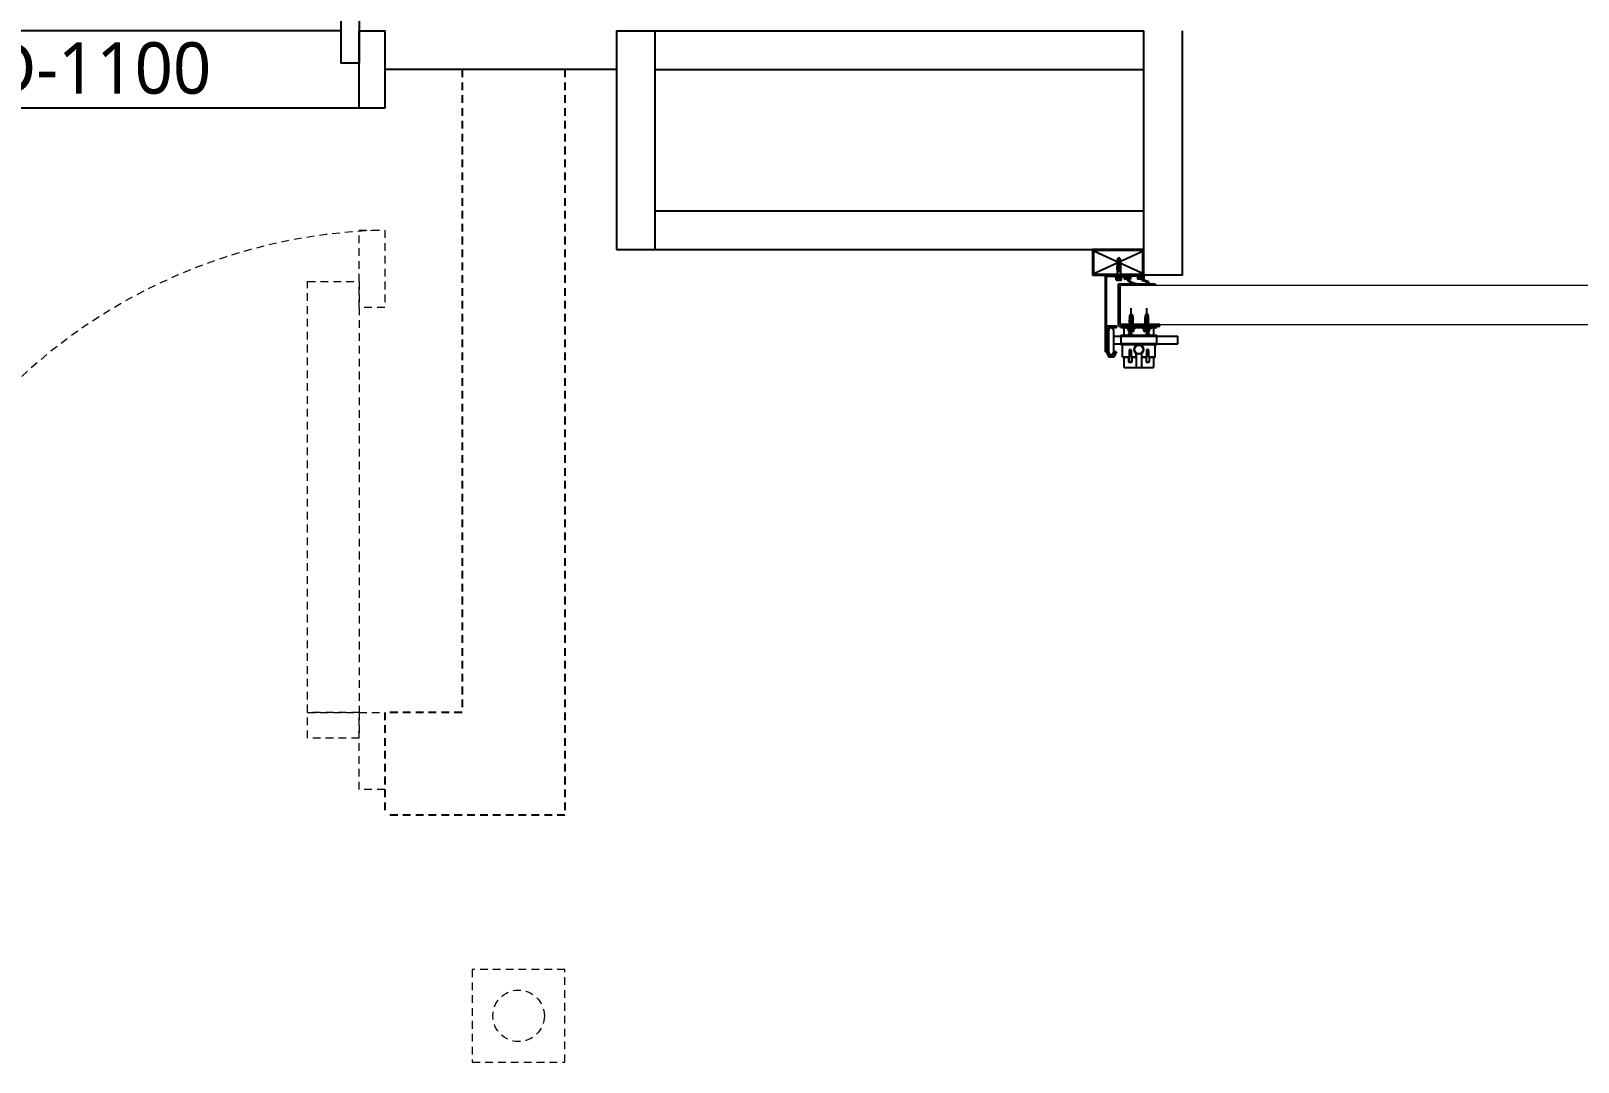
# Model space of a CAD drawing. Header units: millimetres. Extents: x -27104 to 125781, y -3376 to 46996.
# Drawn here: x 57465.7 to 57524.5, y 18490.7 to 18529.9 of the extents above; entities that cross this region are included whole.
import ezdxf

# ---------------------------------------------------------------- set-up
doc = ezdxf.new("R2010")
doc.units = ezdxf.units.MM
doc.header["$LTSCALE"] = 100
doc.header["$MEASUREMENT"] = 0
doc.linetypes.add('-HID', pattern=[2.5, 1.5, -1])
doc.linetypes.add('HID', pattern=[2.5, 1.5, -1])
doc.layers.get('0').update_dxf_attribs({"linetype": 'CONTINUOUS'})
doc.layers.get('Defpoints').update_dxf_attribs({"color": 171, "linetype": 'CONTINUOUS'})
for name, color, linetype in [('DOOR', 4, 'CONTINUOUS'), ('DOOR ELE', 253, 'CONTINUOUS'), ('DOOR(OPEN ELE)', 5, 'CONTINUOUS'), ('ELE9', 9, 'CONTINUOUS'), ('FIN(패널-T150 방열)', 9, 'CONTINUOUS'), ('FIN(패널-T75 글라스울)', 6, 'CONTINUOUS'), ('OVERHEAD DOOR - 1', 4, 'CONTINUOUS'), ('OVERHEAD DOOR - ETC', 252, 'CONTINUOUS'), ('STEEL', 5, 'CONTINUOUS'), ('단열패널-방열문(저온공사분)', 251, 'CONTINUOUS')]:
    doc.layers.add(name, color=color, linetype=linetype)
doc.styles.add('나눔바른고딕', font='NanumBarunGothic.ttf')

# ---------------------------------------------------------------- blocks, each defined once
blk = doc.blocks.new('A$Cd9954a8d')
at = {"layer": 'OVERHEAD DOOR - ETC'}
h = blk.add_hatch(color=256, dxfattribs=at)
h.dxf.hatch_style = 1
edge = h.paths.add_edge_path()
edge.add_line((7672.7, 172.9), (7670.7, 172.9))
edge.add_spline(control_points=[(7670.7, 172.9), (7671, 172.4), (7671.3, 171.8), (7671.7, 171.4)], knot_values=[0, 0, 0, 0, 1.802776, 1.802776, 1.802776, 1.802776], degree=3, periodic=0)
edge.add_line((7671.7, 171.4), (7672, 171.2))
edge.add_line((7672, 171.2), (7672.4, 170.5))
edge.add_line((7672.4, 170.5), (7673.3, 170.1))
edge.add_line((7673.3, 170.1), (7674.6, 169.7))
edge.add_spline(control_points=[(7674.6, 169.7), (7678.8, 169.2), (7683.7, 168.6), (7684.7, 162.7), (7680.4, 161.2), (7675.8, 160), (7668, 159.6), (7662.4, 160.4), (7658.9, 161)], knot_values=[0, 0, 0, 0, 10.510022, 12.30215, 15.888405, 21.408051, 27.790202, 38.523805, 38.523805, 38.523805, 38.523805], degree=3, periodic=0)
edge.add_spline(control_points=[(7658.9, 161), (7658.9, 161), (7655.7, 161.6), (7648.1, 164), (7643.1, 169.7), (7640.3, 172.9)], knot_values=[81.368069, 81.368069, 81.368069, 81.368069, 81.427954, 91.382666, 103.911951, 103.911951, 103.911951, 103.911951], degree=3, periodic=0)
edge.add_line((7640.3, 172.9), (7639.7, 172.9))
edge.add_line((7639.7, 172.9), (7639.7, 174.9))
edge.add_line((7639.7, 174.9), (7647.7, 174.9))
edge.add_line((7647.7, 174.9), (7647.7, 172.9))
edge.add_line((7647.7, 172.9), (7642.3, 172.9))
edge.add_spline(control_points=[(7642.3, 172.9), (7642.6, 172.5), (7643, 172.1), (7643.3, 171.8)], knot_values=[101.110526, 101.110526, 101.110526, 101.110526, 102.614786, 102.614786, 102.614786, 102.614786], degree=3, periodic=0)
edge.add_line((7643.3, 171.8), (7643.3, 171.4))
edge.add_line((7643.3, 171.4), (7643.6, 171.4))
edge.add_spline(control_points=[(7643.6, 171.4), (7643.7, 171.3), (7643.8, 171.2), (7645, 169.9), (7646.1, 168.8), (7647.9, 167.3), (7648.5, 166.8), (7649.7, 166), (7650.4, 165.6), (7652.6, 164.4), (7654.4, 163.7), (7657.1, 162.9), (7658, 162.7), (7659, 162.5), (7659.1, 162.5), (7659.2, 162.4)], knot_values=[81.408921, 81.408921, 81.408921, 81.408921, 81.846453, 81.846453, 86.724969, 86.724969, 89.164228, 89.164228, 91.603486, 91.603486, 97.394899, 97.394899, 100.290605, 100.290605, 100.605478, 100.605478, 100.605478, 100.605478], degree=3, periodic=0)
edge.add_spline(control_points=[(7659.2, 162.4), (7660, 162.3), (7660.7, 162.1), (7662.7, 161.8), (7663.9, 161.7), (7665.7, 161.6), (7666.3, 161.5), (7666.9, 161.5)], knot_values=[72.981686, 72.981686, 72.981686, 72.981686, 75.56252, 75.56252, 79.405214, 79.405214, 81.408921, 81.408921, 81.408921, 81.408921], degree=3, periodic=0)
edge.add_spline(control_points=[(7666.9, 161.5), (7667.7, 161.4), (7668.5, 161.4), (7669.4, 161.3), (7669.5, 161.3), (7669.6, 161.3)], knot_values=[24.457688, 24.457688, 24.457688, 24.457688, 26.980257, 26.980257, 27.239597, 27.239597, 27.239597, 27.239597], degree=3, periodic=0)
edge.add_spline(control_points=[(7669.6, 161.3), (7670.5, 161.3), (7671.4, 161.3), (7673.3, 161.4), (7674.3, 161.5), (7676.3, 161.8), (7677.2, 162), (7678.7, 162.3), (7679.2, 162.5), (7680, 162.7), (7680.2, 162.8), (7680.8, 162.9), (7681, 163), (7681.6, 163.2), (7681.8, 163.3), (7682.3, 163.5), (7682.5, 163.6), (7682.7, 163.8), (7682.8, 163.9), (7682.8, 163.9), (7682.8, 163.9), (7682.9, 164), (7682.9, 164), (7682.9, 164), (7682.9, 164.1), (7682.8, 164.4), (7682.8, 164.5), (7682.7, 164.8), (7682.7, 164.9), (7682.5, 165.2), (7682.4, 165.3), (7682.1, 165.6), (7681.8, 165.8), (7681.5, 166.7), (7680.9, 166.8), (7680.1, 167.2), (7679.4, 167.6), (7678.4, 167.7), (7677.8, 167.8), (7674, 168.3)], knot_values=[0, 0, 0, 0, 2.699013, 2.699013, 5.918469, 5.918469, 9.137924, 9.137924, 10.747652, 10.747652, 11.552515, 11.552515, 12.357379, 12.357379, 13.187027, 13.187027, 14.016674, 14.016674, 14.846322, 14.846322, 15.271824, 15.271824, 15.697327, 15.697327, 16.368626, 16.368626, 17.039926, 17.039926, 17.711225, 17.711225, 18.939482, 18.939482, 20.167739, 20.167739, 21.883718, 21.883718, 23.599698, 23.599698, 24.457688, 24.457688, 24.457688, 24.457688], degree=3, periodic=0)
edge.add_spline(control_points=[(7674, 168.3), (7673.5, 168.4), (7672.9, 168.6), (7672, 169.1), (7671.6, 169.4), (7671.2, 169.8), (7671, 169.9), (7670.7, 170.2), (7670.6, 170.4), (7670.2, 170.9), (7670, 171.2), (7669.7, 171.7), (7669.5, 171.9), (7668.7, 172.9)], knot_values=[0, 0, 0, 0, 1.654202, 1.654202, 2.776859, 2.776859, 3.338188, 3.338188, 3.899517, 3.899517, 4.888564, 4.888564, 5.545615, 5.545615, 5.545615, 5.545615], degree=3, periodic=0)
edge.add_line((7668.7, 172.9), (7664.7, 172.9))
edge.add_line((7664.7, 172.9), (7664.7, 174.9))
edge.add_line((7664.7, 174.9), (7672.7, 174.9))
edge.add_line((7672.7, 174.9), (7672.7, 172.9))
at = {"layer": 'FIN(패널-T75 글라스울)'}
for p, q in [((6650, 654.2), (7675, 654.2)), ((7675, 179.2), (7675, 654.2)), ((7750, 179.2), (7750, 654.2)), ((6725, 579.2), (7675, 579.2)), ((6725, 304.2), (7675, 304.2)), ((6650, 229.2), (7675, 229.2)), ((7750, 179.2), (7675, 179.2))]:
    blk.add_line(p, q, dxfattribs=at)
for points in [[(6650, 654.2), (6650, 229.2)], [(6725, 654.2), (6725, 229.2)]]:
    blk.add_lwpolyline(points, dxfattribs=at)
at = {"layer": 'OVERHEAD DOOR - 1', "lineweight": 0}
for p, q in [((10170.4, 159.2), (7629.6, 159.2)), ((7629.6, 83.2), (7629.6, 159.2)), ((7629.6, 83.2), (10170.4, 83.2))]:
    blk.add_line(p, q, dxfattribs=at)
at = {"layer": 'OVERHEAD DOOR - ETC'}
for p, q in [((7675, 229.2), (7575, 229.2)), ((7575, 229.2), (7575, 179.2)), ((7577, 225.2), (7577, 183.2)), ((7671, 227.2), (7579, 227.2)), ((7579, 183.2), (7671, 225.2)), ((7671, 183.2), (7579, 225.2)), ((7626.5, 213.6), (7623.4, 208.8)), ((7629.7, 208.8), (7626.5, 213.6)), ((7627.2, 208.7), (7626.5, 213.6)), ((7673, 183.2), (7673, 225.2)), ((7675, 179.2), (7675, 229.2)), ((7579, 181.2), (7671, 181.2)), ((7622.4, 205.4), (7623.4, 206.2)), ((7623.4, 205.8), (7622.4, 205.4)), ((7622.4, 205.4), (7630.7, 202)), ((7622.4, 205.4), (7630.7, 202)), ((7623.4, 205.4), (7622.4, 205.4)), ((7622.4, 205.4), (7623.4, 204.6)), ((7622.4, 203.5), (7623.4, 204.3)), ((7623.4, 203.9), (7622.4, 203.5)), ((7622.4, 203.5), (7630.7, 200.1)), ((7622.4, 203.5), (7630.7, 200.1)), ((7623.4, 203.5), (7622.4, 203.5)), ((7622.4, 203.5), (7623.4, 202.7)), ((7622.4, 201.7), (7623.4, 202.5)), ((7623.4, 202.1), (7622.4, 201.7)), ((7622.4, 201.7), (7630.7, 198.3)), ((7622.4, 201.7), (7630.7, 198.3)), ((7623.4, 201.7), (7622.4, 201.7)), ((7622.4, 201.7), (7623.4, 200.9)), ((7622.4, 199.9), (7623.4, 200.7)), ((7623.4, 200.3), (7622.4, 199.9)), ((7622.4, 199.9), (7630.7, 196.5)), ((7622.4, 199.9), (7630.7, 196.5)), ((7623.4, 199.9), (7622.4, 199.9)), ((7622.4, 199.9), (7623.4, 199.1)), ((7622.4, 198), (7623.4, 198.8)), ((7623.4, 198.4), (7622.4, 198)), ((7622.4, 198), (7630.7, 194.6)), ((7622.4, 198), (7630.7, 194.6)), ((7623.4, 198), (7622.4, 198)), ((7622.4, 198), (7623.4, 197.2)), ((7622.4, 196.2), (7623.4, 197)), ((7623.4, 196.6), (7622.4, 196.2)), ((7622.4, 196.2), (7630.7, 192.8)), ((7622.4, 196.2), (7630.7, 192.8)), ((7623.4, 196.2), (7622.4, 196.2)), ((7622.4, 196.2), (7623.4, 195.4)), ((7622.4, 194.4), (7623.4, 195.2)), ((7623.4, 194.8), (7622.4, 194.4)), ((7622.4, 194.4), (7630.7, 191)), ((7622.4, 194.4), (7630.7, 191)), ((7623.4, 194.4), (7622.4, 194.4)), ((7622.4, 194.4), (7623.4, 193.6)), ((7622.4, 192.5), (7623.4, 193.3)), ((7623.4, 192.9), (7622.4, 192.5)), ((7622.4, 192.5), (7630.7, 189.1)), ((7622.4, 192.5), (7630.7, 189.1)), ((7623.4, 192.5), (7622.4, 192.5)), ((7622.4, 192.5), (7623.4, 191.7)), ((7622.4, 190.7), (7623.4, 191.5)), ((7623.4, 191.1), (7622.4, 190.7)), ((7622.4, 190.7), (7630.7, 187.3)), ((7622.4, 190.7), (7630.7, 187.3)), ((7623.4, 190.7), (7622.4, 190.7)), ((7622.4, 190.7), (7623.4, 189.9)), ((7622.4, 188.9), (7623.4, 189.7)), ((7623.4, 189.3), (7622.4, 188.9)), ((7622.4, 188.9), (7628.3, 186.5)), ((7623.4, 188.9), (7622.4, 188.9)), ((7622.4, 188.9), (7623.4, 188.1)), ((7623.4, 208.8), (7623.4, 205.4)), ((7623.4, 206.8), (7627.6, 205)), ((7629.7, 202.8), (7623.4, 205.4)), ((7623.4, 204.6), (7623.4, 203.5)), ((7623.4, 204.6), (7629.7, 202)), ((7629.7, 200.9), (7623.4, 203.5)), ((7623.4, 202.7), (7623.4, 201.7)), ((7623.4, 202.7), (7629.7, 200.1)), ((7629.7, 199.1), (7623.4, 201.7)), ((7623.4, 200.9), (7623.4, 199.9)), ((7623.4, 200.9), (7629.7, 198.3)), ((7629.7, 197.3), (7623.4, 199.9)), ((7623.4, 199.1), (7623.4, 198)), ((7623.4, 199.1), (7629.7, 196.5)), ((7629.7, 195.4), (7623.4, 198)), ((7623.4, 197.2), (7623.4, 196.2)), ((7623.4, 197.2), (7629.7, 194.6)), ((7629.7, 193.6), (7623.4, 196.2)), ((7623.4, 195.4), (7623.4, 194.4)), ((7623.4, 195.4), (7629.7, 192.8)), ((7629.7, 191.8), (7623.4, 194.4)), ((7623.4, 193.6), (7623.4, 192.5)), ((7623.4, 193.6), (7629.7, 191)), ((7629.7, 189.9), (7623.4, 192.5)), ((7623.4, 191.7), (7623.4, 190.7)), ((7623.4, 191.7), (7629.7, 189.1)), ((7629.7, 188.1), (7623.4, 190.7)), ((7623.4, 189.9), (7623.4, 188.9)), ((7623.4, 189.9), (7629.7, 187.3)), ((7629.1, 186.5), (7623.4, 188.9)), ((7623.4, 188.1), (7623.4, 179.2)), ((7623.4, 188.1), (7627.2, 186.5)), ((7629.7, 206.2), (7627.2, 208.7)), ((7627.6, 205), (7629.7, 206.2)), ((7627.6, 205), (7630.7, 203.8)), ((7627.6, 205), (7630.7, 203.8)), ((7628.6, 205), (7627.6, 205)), ((7627.6, 205), (7628.6, 204.2)), ((7629.7, 204.6), (7628.6, 205)), ((7628.6, 204.2), (7629.7, 203.8)), ((7629.7, 208.8), (7629.7, 204.6)), ((7630.7, 203.8), (7629.7, 204.6)), ((7629.7, 203.8), (7629.7, 202.8)), ((7629.7, 203.8), (7630.7, 203.8)), ((7629.7, 203.4), (7630.7, 203.8)), ((7630.7, 203.8), (7629.7, 203)), ((7630.7, 202), (7629.7, 202.8)), ((7629.7, 202), (7629.7, 200.9)), ((7629.7, 201.6), (7630.7, 202)), ((7630.7, 202), (7629.7, 201.2)), ((7629.7, 202), (7630.7, 202)), ((7630.7, 200.1), (7629.7, 200.9)), ((7629.7, 200.1), (7629.7, 199.1)), ((7629.7, 199.7), (7630.7, 200.1)), ((7630.7, 200.1), (7629.7, 199.3)), ((7629.7, 200.1), (7630.7, 200.1)), ((7630.7, 198.3), (7629.7, 199.1)), ((7629.7, 198.3), (7629.7, 197.3)), ((7629.7, 198.3), (7630.7, 198.3)), ((7629.7, 197.9), (7630.7, 198.3)), ((7630.7, 198.3), (7629.7, 197.5)), ((7630.7, 196.5), (7629.7, 197.3)), ((7629.7, 196.5), (7629.7, 195.4)), ((7629.7, 196.1), (7630.7, 196.5)), ((7630.7, 196.5), (7629.7, 195.7)), ((7629.7, 196.5), (7630.7, 196.5)), ((7630.7, 194.6), (7629.7, 195.4)), ((7629.7, 194.6), (7629.7, 193.6)), ((7629.7, 194.2), (7630.7, 194.6)), ((7630.7, 194.6), (7629.7, 193.8)), ((7629.7, 194.6), (7630.7, 194.6)), ((7630.7, 192.8), (7629.7, 193.6)), ((7629.7, 192.8), (7629.7, 191.8)), ((7629.7, 192.4), (7630.7, 192.8)), ((7630.7, 192.8), (7629.7, 192)), ((7629.7, 192.8), (7630.7, 192.8)), ((7630.7, 191), (7629.7, 191.8)), ((7629.7, 191), (7629.7, 189.9)), ((7629.7, 190.6), (7630.7, 191)), ((7630.7, 191), (7629.7, 190.2)), ((7629.7, 191), (7630.7, 191)), ((7630.7, 189.1), (7629.7, 189.9)), ((7629.7, 189.1), (7629.7, 188.1)), ((7629.7, 188.7), (7630.7, 189.1)), ((7630.7, 189.1), (7629.7, 188.3)), ((7629.7, 189.1), (7630.7, 189.1)), ((7630.7, 187.3), (7629.7, 188.1)), ((7629.7, 187.3), (7629.7, 179.2)), ((7629.7, 186.9), (7630.7, 187.3)), ((7630.7, 187.3), (7629.7, 186.5)), ((7629.7, 187.3), (7630.7, 187.3)), ((7575, 179.2), (7675, 179.2)), ((7648, 179.2), (7600, 179.2)), ((7600, 179.2), (7600, 30)), ((7601.6, 177.6), (7601.6, 30)), ((7601.6, 177.6), (7638.5, 177.6)), ((7617.5, 176.8), (7617.5, 177.6)), ((7617.5, 177.6), (7635.5, 177.6)), ((7635.5, 176.8), (7617.5, 176.8)), ((7622.2, 173.8), (7617.5, 176.8)), ((7617.5, 176.8), (7635.5, 176.8)), ((7621.3, 173.8), (7631.8, 173.8)), ((7621.3, 170.1), (7621.3, 173.8)), ((7630.8, 173.8), (7622.2, 173.8)), ((7622.4, 169.6), (7630.6, 169.6)), ((7623.8, 170.1), (7623.8, 173.8)), ((7625.4, 80), (7625.4, 162.4)), ((7625.4, 162.4), (7696.8, 162.4)), ((7628.6, 83.2), (7628.6, 159.2)), ((7629.2, 170.1), (7629.2, 173.8)), ((7635.5, 176.8), (7630.8, 173.8)), ((7631.8, 170.1), (7631.8, 173.8)), ((7635.5, 177.6), (7635.5, 176.8)), ((7637, 179.2), (7637, 172.4)), ((7637, 179.2), (7637.4, 179.2)), ((7640.3, 171.4), (7638, 171.4)), ((7638.3, 177.9), (7638.3, 172.9)), ((7638.3, 177.9), (7647.9, 177.9)), ((7640.3, 172.9), (7638.3, 172.9)), ((7638.5, 177.6), (7638.5, 179.2)), ((7673.4, 179.2), (7638.6, 179.2)), ((7639.7, 174.9), (7647.7, 174.9)), ((7639.7, 174.9), (7639.7, 172.9)), ((7639.7, 172.9), (7639.7, 174.9)), ((7639.7, 174.9), (7647.7, 174.9)), ((7639.7, 172.9), (7639.7, 174.9)), ((7639.7, 174.9), (7647.7, 174.9)), ((7640.3, 172.9), (7639.7, 172.9)), ((7640.3, 172.9), (7639.7, 172.9)), ((7640.3, 172.9), (7639.7, 172.9)), ((7640.3, 172.9), (7640.3, 171.4)), ((7647.7, 172.9), (7642.3, 172.9)), ((7647.7, 172.9), (7642.3, 172.9)), ((7647.7, 172.9), (7642.3, 172.9)), ((7643.3, 172.9), (7647.9, 172.9)), ((7643.3, 172.9), (7643.3, 171.4)), ((7643.3, 171.8), (7643.3, 171.4)), ((7643.3, 171.8), (7643.3, 171.4)), ((7643.3, 171.4), (7649.2, 171.4)), ((7643.3, 171.4), (7643.6, 171.4)), ((7643.3, 171.4), (7643.6, 171.4)), ((7647.7, 174.9), (7647.7, 172.9)), ((7647.7, 174.9), (7647.7, 172.9)), ((7647.7, 174.9), (7647.7, 172.9)), ((7647.9, 177.9), (7647.9, 172.9)), ((7649.2, 176.9), (7649.2, 171.4)), ((7650.2, 177.9), (7655.5, 177.9)), ((7655.5, 177.9), (7656, 178.2)), ((7656, 178.2), (7656.5, 177.9)), ((7656.5, 177.9), (7661.8, 177.9)), ((7662.8, 176.9), (7662.8, 171.4)), ((7668.7, 171.4), (7662.8, 171.4)), ((7664.1, 177.9), (7664.1, 172.9)), ((7673.7, 177.9), (7664.1, 177.9)), ((7668.7, 172.9), (7664.1, 172.9)), ((7672.7, 174.9), (7664.7, 174.9)), ((7664.7, 174.9), (7664.7, 172.9)), ((7664.7, 174.9), (7672.7, 174.9)), ((7664.7, 172.9), (7664.7, 174.9)), ((7664.7, 174.9), (7672.7, 174.9)), ((7664.7, 172.9), (7664.7, 174.9)), ((7664.7, 172.9), (7668.7, 172.9)), ((7668.7, 172.9), (7664.7, 172.9)), ((7668.7, 172.9), (7664.7, 172.9)), ((7668.7, 172.9), (7668.7, 171.4)), ((7670.7, 172.9), (7672.7, 172.9)), ((7672.7, 172.9), (7670.7, 172.9)), ((7672.7, 172.9), (7670.7, 172.9)), ((7671.7, 172.9), (7673.7, 172.9)), ((7671.7, 172.9), (7671.7, 171.4)), ((7671.7, 171.4), (7674, 171.4)), ((7672, 171.2), (7671.7, 171.4)), ((7672.4, 170.5), (7672, 171.2)), ((7673.3, 170.1), (7672.4, 170.5)), ((7672.7, 174.9), (7672.7, 172.9)), ((7672.7, 174.9), (7672.7, 172.9)), ((7672.7, 174.9), (7672.7, 172.9)), ((7674.6, 169.7), (7673.3, 170.1)), ((7673.7, 177.9), (7673.7, 172.9)), ((7675, 179.2), (7674.6, 179.2)), ((7675, 179.2), (7675, 172.4)), ((7696.8, 162.4), (7696.8, 159.2)), ((7601.6, 30), (7601.6, 114.3)), ((7654.6, 96.6), (7646.3, 93.2)), ((7654.6, 96.6), (7646.3, 93.2)), ((7649.3, 96.2), (7646.3, 95)), ((7649.3, 96.2), (7646.3, 95)), ((7646.3, 95), (7647.3, 95.8)), ((7647.3, 94.6), (7646.3, 95)), ((7646.3, 95), (7647.3, 94.2)), ((7647.3, 95), (7646.3, 95)), ((7654.6, 94.8), (7646.3, 91.3)), ((7654.6, 94.8), (7646.3, 91.3)), ((7646.3, 93.2), (7647.3, 94)), ((7647.3, 92.8), (7646.3, 93.2)), ((7646.3, 93.2), (7647.3, 92.4)), ((7647.3, 93.2), (7646.3, 93.2)), ((7654.6, 92.9), (7646.3, 89.5)), ((7654.6, 92.9), (7646.3, 89.5)), ((7646.3, 91.3), (7647.3, 92.1)), ((7647.3, 90.9), (7646.3, 91.3)), ((7646.3, 91.3), (7647.3, 90.5)), ((7647.3, 91.3), (7646.3, 91.3)), ((7654.6, 91.1), (7646.3, 87.7)), ((7654.6, 91.1), (7646.3, 87.7)), ((7646.3, 89.5), (7647.3, 90.3)), ((7647.3, 100.1), (7650.5, 104.9)), ((7647.3, 100.1), (7647.3, 95.8)), ((7647.3, 97.4), (7649.7, 99.9)), ((7649.3, 96.2), (7647.3, 97.4)), ((7647.3, 94), (7653.6, 96.6)), ((7647.3, 95.8), (7648.3, 96.2)), ((7653.6, 95.8), (7647.3, 93.2)), ((7648.3, 95.4), (7647.3, 95)), ((7647.3, 95), (7647.3, 94)), ((7647.3, 92.1), (7653.6, 94.8)), ((7653.6, 94), (7647.3, 91.3)), ((7647.3, 93.2), (7647.3, 92.1)), ((7647.3, 90.3), (7653.6, 92.9)), ((7653.6, 92.1), (7647.3, 89.5)), ((7647.3, 91.3), (7647.3, 90.3)), ((7647.3, 88.5), (7653.6, 91.1)), ((7653.6, 90.3), (7647.3, 87.7)), ((7648.3, 96.2), (7649.3, 96.2)), ((7649.3, 96.2), (7648.3, 95.4)), ((7653.6, 98), (7649.3, 96.2)), ((7649.7, 99.9), (7650.5, 104.9)), ((7650.5, 64.7), (7650.5, 115.1)), ((7650.5, 104.9), (7653.6, 100.1)), ((7653.6, 100.1), (7653.6, 96.6)), ((7654.6, 96.6), (7653.6, 97.4)), ((7653.6, 97), (7654.6, 96.6)), ((7653.6, 96.6), (7654.6, 96.6)), ((7654.6, 96.6), (7653.6, 95.8)), ((7653.6, 95.8), (7653.6, 94.8)), ((7654.6, 94.8), (7653.6, 95.6)), ((7653.6, 95.2), (7654.6, 94.8)), ((7653.6, 94.8), (7654.6, 94.8)), ((7654.6, 94.8), (7653.6, 94)), ((7653.6, 94), (7653.6, 92.9)), ((7654.6, 92.9), (7653.6, 93.7)), ((7653.6, 93.3), (7654.6, 92.9)), ((7653.6, 92.9), (7654.6, 92.9)), ((7654.6, 92.9), (7653.6, 92.1)), ((7653.6, 92.1), (7653.6, 91.1)), ((7654.6, 91.1), (7653.6, 91.9)), ((7653.6, 91.5), (7654.6, 91.1)), ((7653.6, 91.1), (7654.6, 91.1)), ((7654.6, 91.1), (7653.6, 90.3)), ((7653.6, 90.3), (7653.6, 89.3)), ((7684.6, 96.6), (7676.3, 93.2)), ((7684.6, 96.6), (7676.3, 93.2)), ((7679.3, 96.2), (7676.3, 95)), ((7679.3, 96.2), (7676.3, 95)), ((7676.3, 95), (7677.3, 95.8)), ((7677.3, 94.6), (7676.3, 95)), ((7676.3, 95), (7677.3, 94.2)), ((7677.3, 95), (7676.3, 95)), ((7684.6, 94.8), (7676.3, 91.3)), ((7684.6, 94.8), (7676.3, 91.3)), ((7676.3, 93.2), (7677.3, 94)), ((7677.3, 92.8), (7676.3, 93.2)), ((7676.3, 93.2), (7677.3, 92.4)), ((7677.3, 93.2), (7676.3, 93.2)), ((7684.6, 92.9), (7676.3, 89.5)), ((7684.6, 92.9), (7676.3, 89.5)), ((7676.3, 91.3), (7677.3, 92.1)), ((7677.3, 90.9), (7676.3, 91.3)), ((7676.3, 91.3), (7677.3, 90.5)), ((7677.3, 91.3), (7676.3, 91.3)), ((7684.6, 91.1), (7676.3, 87.7)), ((7684.6, 91.1), (7676.3, 87.7)), ((7676.3, 89.5), (7677.3, 90.3)), ((7677.3, 100.1), (7680.5, 104.9)), ((7677.3, 100.1), (7677.3, 95.8)), ((7677.3, 97.4), (7679.7, 99.9)), ((7679.3, 96.2), (7677.3, 97.4)), ((7677.3, 94), (7683.6, 96.6)), ((7677.3, 95.8), (7678.3, 96.2)), ((7683.6, 95.8), (7677.3, 93.2)), ((7678.3, 95.4), (7677.3, 95)), ((7677.3, 95), (7677.3, 94)), ((7677.3, 92.1), (7683.6, 94.8)), ((7683.6, 94), (7677.3, 91.3)), ((7677.3, 93.2), (7677.3, 92.1)), ((7677.3, 90.3), (7683.6, 92.9)), ((7683.6, 92.1), (7677.3, 89.5)), ((7677.3, 91.3), (7677.3, 90.3)), ((7677.3, 88.5), (7683.6, 91.1)), ((7683.6, 90.3), (7677.3, 87.7)), ((7678.3, 96.2), (7679.3, 96.2)), ((7679.3, 96.2), (7678.3, 95.4)), ((7683.6, 98), (7679.3, 96.2)), ((7679.7, 99.9), (7680.5, 104.9)), ((7680.5, 64.7), (7680.5, 115.1)), ((7680.5, 104.9), (7683.6, 100.1)), ((7683.6, 100.1), (7683.6, 96.6)), ((7684.6, 96.6), (7683.6, 97.4)), ((7683.6, 97), (7684.6, 96.6)), ((7683.6, 96.6), (7684.6, 96.6)), ((7684.6, 96.6), (7683.6, 95.8)), ((7683.6, 95.8), (7683.6, 94.8)), ((7684.6, 94.8), (7683.6, 95.6)), ((7683.6, 95.2), (7684.6, 94.8)), ((7683.6, 94.8), (7684.6, 94.8)), ((7684.6, 94.8), (7683.6, 94)), ((7683.6, 94), (7683.6, 92.9)), ((7684.6, 92.9), (7683.6, 93.7)), ((7683.6, 93.3), (7684.6, 92.9)), ((7683.6, 92.9), (7684.6, 92.9)), ((7684.6, 92.9), (7683.6, 92.1)), ((7683.6, 92.1), (7683.6, 91.1)), ((7684.6, 91.1), (7683.6, 91.9)), ((7683.6, 91.5), (7684.6, 91.1)), ((7683.6, 91.1), (7684.6, 91.1)), ((7684.6, 91.1), (7683.6, 90.3)), ((7683.6, 90.3), (7683.6, 89.3)), ((7621.6, 80), (7601.6, 80)), ((7621.6, 76.8), (7604.8, 76.8)), ((7604.8, 30.8), (7604.8, 76.8)), ((7606.6, 30), (7606.6, 71.7)), ((7616.6, 30), (7616.6, 71.7)), ((7616.6, 60.7), (7626.4, 60.7)), ((7618, 60.7), (7630.7, 60.7)), ((7621.6, 76.8), (7621.6, 80)), ((7625.4, 80), (7706.2, 80)), ((7706.2, 83.2), (7629.6, 83.2)), ((7630.3, 80), (7700.3, 80)), ((7630.3, 77.7), (7630.3, 80)), ((7630.3, 77.7), (7700.3, 77.7)), ((7630.3, 62.7), (7700.3, 62.7)), ((7630.3, 60.7), (7700.3, 60.7)), ((7630.7, 60.7), (7700.3, 60.7)), ((7636.5, 77.7), (7636.5, 76.7)), ((7636.5, 62.7), (7636.5, 76.7)), ((7659.5, 77.7), (7641.5, 77.7)), ((7641.5, 77.7), (7641.5, 76.9)), ((7659.5, 76.9), (7641.5, 76.9)), ((7641.5, 76.9), (7646.2, 73.9)), ((7641.5, 76.9), (7659.5, 76.9)), ((7645.2, 70.2), (7645.2, 73.9)), ((7655.7, 73.9), (7645.2, 73.9)), ((7651.3, 65.7), (7645.3, 65.7)), ((7645.3, 65.7), (7645.3, 62.7)), ((7651, 65.4), (7645.5, 65.4)), ((7645.5, 65.4), (7645.5, 62.7)), ((7646.2, 73.9), (7654.8, 73.9)), ((7647.3, 89.1), (7646.3, 89.5)), ((7646.3, 89.5), (7647.3, 88.7)), ((7647.3, 89.5), (7646.3, 89.5)), ((7654.6, 89.3), (7646.3, 85.8)), ((7654.6, 89.3), (7646.3, 85.8)), ((7646.3, 87.7), (7647.3, 88.5)), ((7647.3, 87.3), (7646.3, 87.7)), ((7646.3, 87.7), (7647.3, 86.9)), ((7647.3, 87.7), (7646.3, 87.7)), ((7654.6, 87.4), (7646.3, 84)), ((7654.6, 87.4), (7646.3, 84)), ((7646.3, 85.8), (7647.3, 86.6)), ((7647.3, 85.4), (7646.3, 85.8)), ((7646.3, 85.8), (7647.3, 85)), ((7647.3, 85.8), (7646.3, 85.8)), ((7654.6, 85.6), (7646.3, 82.2)), ((7654.6, 85.6), (7646.3, 82.2)), ((7646.3, 84), (7647.3, 84.8)), ((7647.3, 83.6), (7646.3, 84)), ((7646.3, 84), (7647.3, 83.2)), ((7647.3, 84), (7646.3, 84)), ((7654.6, 83.8), (7646.3, 80.3)), ((7654.6, 83.8), (7646.3, 80.3)), ((7646.3, 82.2), (7647.3, 83)), ((7647.3, 81.8), (7646.3, 82.2)), ((7646.3, 82.2), (7647.3, 81.4)), ((7647.3, 82.2), (7646.3, 82.2)), ((7654.6, 81.9), (7646.3, 78.5)), ((7654.6, 81.9), (7646.3, 78.5)), ((7646.3, 80.3), (7647.3, 81.2)), ((7647.3, 79.9), (7646.3, 80.3)), ((7646.3, 80.3), (7647.3, 79.5)), ((7647.3, 80.3), (7646.3, 80.3)), ((7646.3, 78.5), (7647.3, 79.3)), ((7647.3, 78.1), (7646.3, 78.5)), ((7646.3, 78.5), (7647.3, 77.7)), ((7647.3, 78.5), (7646.3, 78.5)), ((7654.5, 69.7), (7646.4, 69.7)), ((7647.3, 89.5), (7647.3, 88.5)), ((7647.3, 86.6), (7653.6, 89.3)), ((7653.6, 88.5), (7647.3, 85.8)), ((7647.3, 87.7), (7647.3, 86.6)), ((7647.3, 84.8), (7653.6, 87.4)), ((7653.6, 86.6), (7647.3, 84)), ((7647.3, 85.8), (7647.3, 84.8)), ((7647.3, 83), (7653.6, 85.6)), ((7653.6, 84.8), (7647.3, 82.2)), ((7647.3, 84), (7647.3, 83)), ((7647.3, 81.2), (7653.6, 83.8)), ((7653.6, 83), (7647.3, 80.3)), ((7647.3, 82.2), (7647.3, 81.2)), ((7647.3, 79.3), (7653.6, 81.9)), ((7653.6, 81.1), (7647.3, 78.5)), ((7647.3, 80.3), (7647.3, 79.3)), ((7647.3, 78.5), (7647.3, 77.7)), ((7647.7, 70.2), (7647.7, 73.9)), ((7647.8, 77.7), (7653.6, 80.1)), ((7654.6, 80.1), (7648.7, 77.7)), ((7653.6, 79.3), (7649.8, 77.7)), ((7651, 65.4), (7651, 62.7)), ((7651.3, 65.7), (7651.3, 62.7)), ((7653.2, 70.2), (7653.2, 73.9)), ((7654.6, 89.3), (7653.6, 90.1)), ((7653.6, 89.7), (7654.6, 89.3)), ((7653.6, 89.3), (7654.6, 89.3)), ((7654.6, 89.3), (7653.6, 88.5)), ((7653.6, 88.5), (7653.6, 87.4)), ((7654.6, 87.4), (7653.6, 88.2)), ((7653.6, 87.8), (7654.6, 87.4)), ((7653.6, 87.4), (7654.6, 87.4)), ((7654.6, 87.4), (7653.6, 86.6)), ((7653.6, 86.6), (7653.6, 85.6)), ((7654.6, 85.6), (7653.6, 86.4)), ((7653.6, 86), (7654.6, 85.6)), ((7653.6, 85.6), (7654.6, 85.6)), ((7654.6, 85.6), (7653.6, 84.8)), ((7653.6, 84.8), (7653.6, 83.8)), ((7654.6, 83.8), (7653.6, 84.6)), ((7653.6, 84.2), (7654.6, 83.8)), ((7653.6, 83.8), (7654.6, 83.8)), ((7654.6, 83.8), (7653.6, 83)), ((7653.6, 83), (7653.6, 81.9)), ((7654.6, 81.9), (7653.6, 82.7)), ((7653.6, 82.3), (7654.6, 81.9)), ((7653.6, 81.9), (7654.6, 81.9)), ((7654.6, 81.9), (7653.6, 81.1)), ((7653.6, 81.1), (7653.6, 80.1)), ((7654.6, 80.1), (7653.6, 80.9)), ((7653.6, 80.5), (7654.6, 80.1)), ((7653.6, 80.1), (7654.6, 80.1)), ((7654.6, 80.1), (7653.6, 79.3)), ((7653.6, 79.3), (7653.6, 77.7)), ((7654.8, 73.9), (7659.5, 76.9)), ((7655.7, 70.2), (7655.7, 73.9)), ((7659.5, 76.9), (7659.5, 77.7)), ((7689.5, 77.7), (7671.5, 77.7)), ((7671.5, 77.7), (7671.5, 76.9)), ((7689.5, 76.9), (7671.5, 76.9)), ((7671.5, 76.9), (7676.2, 73.9)), ((7671.5, 76.9), (7689.5, 76.9)), ((7675.2, 70.2), (7675.2, 73.9)), ((7685.7, 73.9), (7675.2, 73.9)), ((7676.2, 73.9), (7684.8, 73.9)), ((7677.3, 89.1), (7676.3, 89.5)), ((7676.3, 89.5), (7677.3, 88.7)), ((7677.3, 89.5), (7676.3, 89.5)), ((7684.6, 89.3), (7676.3, 85.8)), ((7684.6, 89.3), (7676.3, 85.8)), ((7676.3, 87.7), (7677.3, 88.5)), ((7677.3, 87.3), (7676.3, 87.7)), ((7676.3, 87.7), (7677.3, 86.9)), ((7677.3, 87.7), (7676.3, 87.7)), ((7684.6, 87.4), (7676.3, 84)), ((7684.6, 87.4), (7676.3, 84)), ((7676.3, 85.8), (7677.3, 86.6)), ((7677.3, 85.4), (7676.3, 85.8)), ((7676.3, 85.8), (7677.3, 85)), ((7677.3, 85.8), (7676.3, 85.8)), ((7684.6, 85.6), (7676.3, 82.2)), ((7684.6, 85.6), (7676.3, 82.2)), ((7676.3, 84), (7677.3, 84.8)), ((7677.3, 83.6), (7676.3, 84)), ((7676.3, 84), (7677.3, 83.2)), ((7677.3, 84), (7676.3, 84)), ((7684.6, 83.8), (7676.3, 80.3)), ((7684.6, 83.8), (7676.3, 80.3)), ((7676.3, 82.2), (7677.3, 83)), ((7677.3, 81.8), (7676.3, 82.2)), ((7676.3, 82.2), (7677.3, 81.4)), ((7677.3, 82.2), (7676.3, 82.2)), ((7684.6, 81.9), (7676.3, 78.5)), ((7684.6, 81.9), (7676.3, 78.5)), ((7676.3, 80.3), (7677.3, 81.2)), ((7677.3, 79.9), (7676.3, 80.3)), ((7676.3, 80.3), (7677.3, 79.5)), ((7677.3, 80.3), (7676.3, 80.3)), ((7676.3, 78.5), (7677.3, 79.3)), ((7677.3, 78.1), (7676.3, 78.5)), ((7676.3, 78.5), (7677.3, 77.7)), ((7677.3, 78.5), (7676.3, 78.5)), ((7684.5, 69.7), (7676.4, 69.7)), ((7677.3, 89.5), (7677.3, 88.5)), ((7677.3, 86.6), (7683.6, 89.3)), ((7683.6, 88.5), (7677.3, 85.8)), ((7677.3, 87.7), (7677.3, 86.6)), ((7677.3, 84.8), (7683.6, 87.4)), ((7683.6, 86.6), (7677.3, 84)), ((7677.3, 85.8), (7677.3, 84.8)), ((7677.3, 83), (7683.6, 85.6)), ((7683.6, 84.8), (7677.3, 82.2)), ((7677.3, 84), (7677.3, 83)), ((7677.3, 81.2), (7683.6, 83.8)), ((7683.6, 83), (7677.3, 80.3)), ((7677.3, 82.2), (7677.3, 81.2)), ((7677.3, 79.3), (7683.6, 81.9)), ((7683.6, 81.1), (7677.3, 78.5)), ((7677.3, 80.3), (7677.3, 79.3)), ((7677.3, 78.5), (7677.3, 77.7)), ((7677.7, 70.2), (7677.7, 73.9)), ((7677.8, 77.7), (7683.6, 80.1)), ((7684.6, 80.1), (7678.7, 77.7)), ((7685.3, 65.7), (7679.3, 65.7)), ((7679.3, 65.7), (7679.3, 62.7)), ((7685, 65.4), (7679.5, 65.4)), ((7679.5, 65.4), (7679.5, 62.7)), ((7683.6, 79.3), (7679.8, 77.7)), ((7683.2, 70.2), (7683.2, 73.9)), ((7684.6, 89.3), (7683.6, 90.1)), ((7683.6, 89.7), (7684.6, 89.3)), ((7683.6, 89.3), (7684.6, 89.3)), ((7684.6, 89.3), (7683.6, 88.5)), ((7683.6, 88.5), (7683.6, 87.4)), ((7684.6, 87.4), (7683.6, 88.2)), ((7683.6, 87.8), (7684.6, 87.4)), ((7683.6, 87.4), (7684.6, 87.4)), ((7684.6, 87.4), (7683.6, 86.6)), ((7683.6, 86.6), (7683.6, 85.6)), ((7684.6, 85.6), (7683.6, 86.4)), ((7683.6, 86), (7684.6, 85.6)), ((7683.6, 85.6), (7684.6, 85.6)), ((7684.6, 85.6), (7683.6, 84.8)), ((7683.6, 84.8), (7683.6, 83.8)), ((7684.6, 83.8), (7683.6, 84.6)), ((7683.6, 84.2), (7684.6, 83.8)), ((7683.6, 83.8), (7684.6, 83.8)), ((7684.6, 83.8), (7683.6, 83)), ((7683.6, 83), (7683.6, 81.9)), ((7684.6, 81.9), (7683.6, 82.7)), ((7683.6, 82.3), (7684.6, 81.9)), ((7683.6, 81.9), (7684.6, 81.9)), ((7684.6, 81.9), (7683.6, 81.1)), ((7683.6, 81.1), (7683.6, 80.1)), ((7684.6, 80.1), (7683.6, 80.9)), ((7683.6, 80.5), (7684.6, 80.1)), ((7683.6, 80.1), (7684.6, 80.1)), ((7684.6, 80.1), (7683.6, 79.3)), ((7683.6, 79.3), (7683.6, 77.7)), ((7684.8, 73.9), (7689.5, 76.9)), ((7685, 65.4), (7685, 62.7)), ((7685.3, 65.7), (7685.3, 62.7)), ((7685.7, 70.2), (7685.7, 73.9)), ((7689.5, 76.9), (7689.5, 77.7)), ((7694, 77.7), (7694, 62.7)), ((7694, 77.7), (7694, 76.7)), ((7700.3, 77.7), (7700.3, 80)), ((7700.3, 60.7), (7740.9, 60.7)), ((7706.2, 80), (7706.2, 83.2)), ((7740.9, 45.7), (7740.9, 60.7)), ((7604.8, 30.8), (7608.6, 23.2)), ((7616.6, 45.7), (7626.4, 45.7)), ((7618, 45.7), (7630.7, 45.7)), ((7630.3, 46.2), (7700.3, 46.2)), ((7630.3, 44.2), (7700.3, 44.2)), ((7630.7, 45.7), (7700.3, 45.7)), ((7633.5, 20.7), (7633.5, 42.8)), ((7640.9, 44.2), (7634.3, 43.8)), ((7636.5, 44.1), (7636.5, 44.2)), ((7646.3, 32.7), (7646.3, 19.7)), ((7646.5, 32.7), (7646.5, 19.7)), ((7650.1, 32.7), (7650.1, 19.7)), ((7650.3, 32.7), (7650.3, 19.7)), ((7680.3, 32.7), (7680.3, 19.7)), ((7680.5, 32.7), (7680.5, 19.7)), ((7684.1, 32.7), (7684.1, 19.7)), ((7684.3, 32.7), (7684.3, 19.7)), ((7689.6, 44.2), (7696.2, 43.8)), ((7694, 44.1), (7694, 44.2)), ((7697, 20.7), (7697, 42.8)), ((7700.3, 45.7), (7740.9, 45.7)), ((7601.6, 30), (7600, 30)), ((7601.6, 30), (7606.6, 20)), ((7616.6, 20), (7606.6, 20)), ((7614.6, 23.2), (7608.6, 23.2)), ((7618, 30), (7614.6, 23.2)), ((7621.6, 30), (7616.6, 20)), ((7621.6, 30), (7618, 30)), ((7633.5, 20.7), (7646.5, 20.7)), ((7633.5, 20.7), (7634, 19.7)), ((7634, 19.7), (7646.5, 19.7)), ((7636.5, 0), (7636.5, 19.7)), ((7645.3, 19.7), (7645.3, 10)), ((7651.3, 10), (7645.3, 10)), ((7645.5, 19.7), (7645.5, 10.2)), ((7645.5, 10.2), (7651, 10.2)), ((7650.1, 20.7), (7659.8, 20.7)), ((7650.1, 19.7), (7659.8, 19.7)), ((7651, 19.7), (7651, 10.2)), ((7651.3, 19.7), (7651.3, 10)), ((7659.8, 19.7), (7659.8, 27.6)), ((7660.3, 27.2), (7660.3, 1)), ((7670.3, 27.2), (7670.3, 1)), ((7670.8, 19.7), (7670.8, 27.6)), ((7670.8, 20.7), (7680.5, 20.7)), ((7670.8, 19.7), (7680.5, 19.7)), ((7679.3, 19.7), (7679.3, 10)), ((7685.3, 10), (7679.3, 10)), ((7679.5, 19.7), (7679.5, 10.2)), ((7679.5, 10.2), (7685, 10.2)), ((7684.1, 20.7), (7697, 20.7)), ((7684.1, 19.7), (7696.5, 19.7)), ((7685, 19.7), (7685, 10.2)), ((7685.3, 19.7), (7685.3, 10)), ((7694, 19.7), (7694, 0)), ((7697, 20.7), (7696.5, 19.7)), ((7636.5, 0), (7694, 0)), ((7661.3, 0), (7669.3, 0))]:
    blk.add_line(p, q, dxfattribs=at)
for radius in [9, 8.5]:
    blk.add_circle((7665.3, 34.7), radius, dxfattribs=at)
for centre, radius, start, end in [((7579, 225.2), 2, 90, 180), ((7671, 225.2), 2, 0, 90), ((7579, 183.2), 2, 180, 270), ((7671, 183.2), 2, 270, 0), ((7622.5, 171.5), 1.86, 226.9662, 313.0338), ((7626.5, 177.2), 7.61, 249.1195, 290.8805), ((7630.5, 171.5), 1.86, 226.9662, 313.0338), ((7638, 172.4), 1, 180, 270), ((7638, 178.8), 0.671, 33.5584, 146.4416), ((7650.2, 176.9), 1, 90, 180), ((7661.8, 176.9), 1, 0, 90), ((7674, 178.8), 0.671, 33.5584, 146.4416), ((7674, 172.4), 1, 270, 0), ((7611.6, 71.7), 5, 0, 180), ((7764.7, 53.4), 134.7, 176.0638, 183.9362), ((7646.5, 71.6), 1.86, 226.9662, 313.0338), ((7650.5, 77.3), 7.61, 249.1195, 290.8805), ((7654.4, 71.6), 1.86, 226.9662, 313.0338), ((7676.5, 71.6), 1.86, 226.9662, 313.0338), ((7680.5, 77.3), 7.61, 249.1195, 290.8805), ((7684.4, 71.6), 1.86, 226.9662, 313.0338), ((7565.8, 53.4), 134.7, 356.0638, 3.9362), ((7634.5, 42.8), 1, 104.0969, 180), ((7648.3, 32.7), 2, 90, 180), ((7648.3, 32.7), 1.8, 90, 180), ((7648.3, 32.7), 2, 0, 90), ((7648.3, 32.7), 1.8, 0, 90), ((7682.3, 32.7), 2, 90, 180), ((7682.3, 32.7), 1.8, 90, 180), ((7682.3, 32.7), 2, 0, 90), ((7682.3, 32.7), 1.8, 0, 90), ((7696, 42.8), 1, 0, 75.9031), ((7611.6, 30), 5, 180, 0), ((7661.3, 1), 1, 180, 270), ((7669.3, 1), 1, 270, 0)]:
    blk.add_arc(centre, radius, start, end, dxfattribs=at)
for points, knots in [([(7658.9, 161), (7658.9, 161), (7655.7, 161.6), (7648.1, 164), (7643.1, 169.7), (7640.3, 172.9)], [81.368069, 81.368069, 81.368069, 81.368069, 81.427954, 91.382666, 103.911951, 103.911951, 103.911951, 103.911951]), ([(7658.9, 161), (7658.9, 161), (7655.7, 161.6), (7648.1, 164), (7643.1, 169.7), (7640.3, 172.9)], [81.368069, 81.368069, 81.368069, 81.368069, 81.427954, 91.382666, 103.911951, 103.911951, 103.911951, 103.911951]), ([(7669.6, 161.3), (7668.1, 161.4), (7666.6, 161.5), (7663.9, 161.7), (7662.7, 161.8), (7660.6, 162.2), (7659.8, 162.3), (7658, 162.7), (7657.1, 162.9), (7654.4, 163.7), (7652.6, 164.4), (7650.4, 165.6), (7649.7, 166), (7648.5, 166.8), (7647.9, 167.3), (7646.1, 168.8), (7645, 169.9), (7643.8, 171.2), (7643.7, 171.3), (7643.6, 171.4)], [70.088544, 70.088544, 70.088544, 70.088544, 74.985393, 74.985393, 78.828087, 78.828087, 81.723794, 81.723794, 84.6195, 84.6195, 90.410913, 90.410913, 92.850171, 92.850171, 95.28943, 95.28943, 100.167946, 100.167946, 100.605478, 100.605478, 100.605478, 100.605478]), ([(7674.6, 169.7), (7678.8, 169.2), (7683.7, 168.6), (7684.7, 162.7), (7680.4, 161.2), (7675.8, 160), (7668, 159.6), (7662.4, 160.4), (7658.9, 161)], [0, 0, 0, 0, 10.510012, 12.302138, 15.88839, 21.40803, 27.790179, 38.523783, 38.523783, 38.523783, 38.523783]), ([(7674, 168.3), (7677.8, 167.8), (7678.4, 167.7), (7679.4, 167.6), (7680.1, 167.2), (7680.9, 166.8), (7681.5, 166.7), (7681.8, 165.8), (7682.1, 165.6), (7682.4, 165.3), (7682.5, 165.2), (7682.7, 164.9), (7682.7, 164.8), (7682.8, 164.5), (7682.8, 164.4), (7682.9, 164.1), (7682.9, 164), (7682.9, 164), (7682.9, 164), (7682.8, 163.9), (7682.8, 163.9), (7682.8, 163.9), (7682.7, 163.8), (7682.5, 163.6), (7682.3, 163.5), (7681.8, 163.3), (7681.6, 163.2), (7681, 163), (7680.8, 162.9), (7680.2, 162.8), (7680, 162.7), (7679.2, 162.5), (7678.7, 162.3), (7677.2, 162), (7676.3, 161.8), (7674.3, 161.5), (7673.3, 161.4), (7671.3, 161.3), (7670.3, 161.3), (7668.4, 161.4), (7667.4, 161.4), (7664.6, 161.7), (7662.6, 161.9), (7660.2, 162.3), (7659.6, 162.4), (7659.1, 162.4)], [0, 0, 0, 0, 0.85799, 0.85799, 2.573969, 2.573969, 4.289949, 4.289949, 5.518206, 5.518206, 6.746463, 6.746463, 7.417762, 7.417762, 8.089062, 8.089062, 8.760361, 8.760361, 9.185864, 9.185864, 9.611366, 9.611366, 10.441014, 10.441014, 11.270661, 11.270661, 12.100309, 12.100309, 12.905173, 12.905173, 13.710036, 13.710036, 15.319764, 15.319764, 18.539219, 18.539219, 21.758675, 21.758675, 24.717028, 24.717028, 27.675381, 27.675381, 33.592087, 33.592087, 35.205692, 35.205692, 35.205692, 35.205692]), ([(7668.7, 172.9), (7669.5, 171.9), (7669.7, 171.7), (7670, 171.2), (7670.2, 170.9), (7670.6, 170.4), (7670.7, 170.2), (7671, 169.9), (7671.2, 169.8), (7671.6, 169.4), (7672, 169.1), (7672.9, 168.6), (7673.5, 168.4), (7674, 168.3)], [0, 0, 0, 0, 0.65705, 0.65705, 1.646098, 1.646098, 2.207426, 2.207426, 2.768755, 2.768755, 3.891413, 3.891413, 5.545615, 5.545615, 5.545615, 5.545615])]:
    blk.add_open_spline(points, degree=3, knots=knots, dxfattribs=at)
for points in [[(7643.3, 171.8), (7643, 172.1), (7642.6, 172.5), (7642.3, 172.9)], [(7643.3, 171.8), (7643, 172.1), (7642.6, 172.5), (7642.3, 172.9)], [(7670.7, 172.9), (7671, 172.4), (7671.3, 171.8), (7671.7, 171.4)], [(7670.7, 172.9), (7671, 172.4), (7671.3, 171.8), (7671.7, 171.4)]]:
    blk.add_open_spline(points, degree=3, dxfattribs=at)
blk = doc.blocks.new('A$C48EA7C17')
at = {"layer": 'DOOR'}
for points in [[(965, 1087.5), (1000, 1087.5), (1000, 87.5), (965, 87.5)], [(-50, 0), (0, 0), (0, 150), (-50, 150)], [(1050, 0), (1000, 0), (1000, 150), (1050, 150)]]:
    blk.add_lwpolyline(points, close=True, dxfattribs=at)
at = {"layer": 'DOOR ELE', "ltscale": 0.1}
for points in [[(965, 150), (0, 150)], [(1000, 0), (0, 0)]]:
    blk.add_lwpolyline(points, dxfattribs=at)
at = {"layer": 'DOOR(OPEN ELE)', "linetype": 'HID', "ltscale": 0.05}
blk.add_arc((1083.9, 7.2), 1086.8, 96.2785, 175.7623, dxfattribs=at)
at = {"layer": 'Defpoints', "style": '나눔바른고딕'}
blk.add_text('FSD-1100', height=100, dxfattribs=at).set_placement((138.7, 28))
blk = doc.blocks.new('sdflgkjdlfgkjlfhgfh')
at = {"layer": 'FIN(패널-T150 방열)', "linetype": '-HID', "ltscale": 0.1}
for points in [[(36500082.6, 38946.3), (36499732.6, 38946.3), (36499732.6, 40396.3)], [(36500082.6, 39146.3), (36499932.6, 39146.3), (36499932.6, 40396.3)], [(36501332.6, 40396.3), (36501332.6, 39146.3), (36501182.6, 39146.3)], [(36501532.6, 40396.3), (36501532.6, 38946.3), (36501182.6, 38946.3)], [(36500082.6, 39146.3), (36500082.6, 38946.3)], [(36501182.6, 39146.3), (36501182.6, 38946.3)]]:
    blk.add_lwpolyline(points, dxfattribs=at)
at = {"layer": 'STEEL', "linetype": '-HID', "lineweight": 0, "ltscale": 0.1}
for p, q in [((36499912.6, 38646.3), (36499732.6, 38646.3)), ((36499732.6, 38646.3), (36499732.6, 38466.3)), ((36499912.6, 38466.3), (36499912.6, 38646.3)), ((36501532.6, 38646.3), (36501352.6, 38646.3)), ((36501352.6, 38646.3), (36501352.6, 38466.3)), ((36501532.6, 38466.3), (36501532.6, 38646.3)), ((36499732.6, 38466.3), (36499912.6, 38466.3)), ((36501352.6, 38466.3), (36501532.6, 38466.3))]:
    blk.add_line(p, q, dxfattribs=at)
for centre in [(36499822.6, 38556.3), (36501442.6, 38556.3)]:
    blk.add_circle(centre, 50, dxfattribs=at)
at = {"layer": '단열패널-방열문(저온공사분)', "linetype": '-HID', "lineweight": 0, "ltscale": 0.1}
for points in [[(36501182.6, 40083.8), (36501182.6, 39933.8), (36501132.6, 39933.8), (36501132.6, 40083.8)], [(36501032.6, 39983.8), (36501132.6, 39983.8), (36501132.6, 39146.3), (36501032.6, 39146.3)], [(36500082.6, 38996.3), (36500132.6, 38996.3), (36500132.6, 39146.3), (36500082.6, 39146.3)], [(36500232.6, 39146.3), (36500232.6, 39096.3), (36500132.6, 39096.3), (36500132.6, 39146.3)], [(36501132.6, 39146.3), (36501132.6, 39096.3), (36501032.6, 39096.3), (36501032.6, 39146.3)], [(36501182.6, 38996.3), (36501132.6, 38996.3), (36501132.6, 39146.3), (36501182.6, 39146.3)]]:
    blk.add_lwpolyline(points, close=True, dxfattribs=at)
blk.add_arc((36501206.2, 39008.2), 1076.2, 91.9281, 175.9721, dxfattribs=at)
at = {"ltscale": 0.1}
blk.add_blockref('A$C48EA7C17', (36500132.6, 40321.3), dxfattribs=at)
blk = doc.blocks.new('ggtyu')
at = {"layer": 'ELE9', "color": 253}
blk.add_lwpolyline([(57298.519, 18692.254), (57289.715, 18692.254)], dxfattribs=at)
at = {"layer": 'ELE9', "color": 253, "ltscale": 0.1, "xscale": 0.01956378461538462, "yscale": 0.01956378461538462, "zscale": 0.01956378461538462}
for name, p in [('sdflgkjdlfgkjlfhgfh', (-656811.56, 17901.949)), ('A$Cd9954a8d', (57168.419, 18680.923))]:
    blk.add_blockref(name, p, dxfattribs=at)

msp = doc.modelspace()

# ---------------------------------------------------------------- block references
msp.add_blockref('ggtyu', (189.458, -163.799))

doc.saveas('drawing.dxf')
